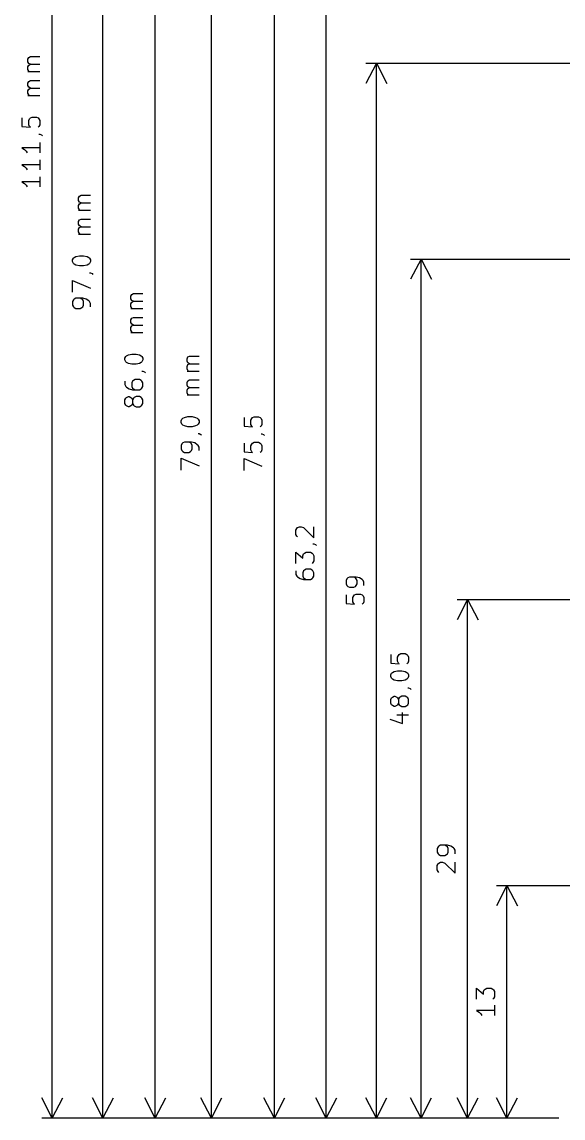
# Model space of a CAD drawing. Extents: x 110 to 186, y -155 to -38.
# Drawn here: x 110 to 140.2, y -150 to -88.7 of the extents above; entities that cross this region are included whole.
import ezdxf

# ---------------------------------------------------------------- set-up
doc = ezdxf.new("R2010")
doc.units = 0
doc.layers.add('BLACK', color=7, linetype='CONTINUOUS')

msp = doc.modelspace()

# ---------------------------------------------------------------- linework, layer by layer
at = {"layer": 'BLACK', "linetype": 'CONTINUOUS'}
for p, q in [((111.68, -150), (111.68, -38.5)), ((114.51, -150), (114.51, -53.05)), ((117.44, -150), (117.44, -64.05)), ((120.58, -150), (120.58, -71.05)), ((124.1, -150), (124.1, -74.5)), ((127, -150), (127, -86.8)), ((110.318152, -90.773809), (110.365771, -90.67857)), ((110.365771, -90.67857), (110.461009, -90.630951)), ((110.461009, -90.630951), (110.984819, -90.630951)), ((110.318152, -90.916666), (110.318152, -90.773809)), ((110.365771, -91.011904), (110.318152, -90.916666)), ((110.318152, -91.20238), (110.365771, -91.107142)), ((110.318152, -91.345237), (110.318152, -91.20238)), ((110.365771, -91.440475), (110.318152, -91.345237)), ((110.461009, -91.059523), (110.365771, -91.011904)), ((110.365771, -91.107142), (110.461009, -91.059523)), ((110.461009, -91.059523), (110.984819, -91.059523)), ((129.8, -91), (129.213579, -92.126504)), ((129.21358, -91), (148.8, -91)), ((129.8, -150), (129.8, -91)), ((129.8, -91), (130.386421, -92.126504)), ((110.984819, -91.488094), (110.318152, -91.488094)), ((110.41339, -91.488094), (110.365771, -91.440475)), ((110.365771, -92.011903), (110.461009, -91.964284)), ((110.461009, -91.964284), (110.984819, -91.964284)), ((110.318152, -92.107142), (110.365771, -92.011903)), ((110.318152, -92.249999), (110.318152, -92.107142)), ((110.365771, -92.345237), (110.318152, -92.249999)), ((110.318152, -92.535713), (110.365771, -92.440475)), ((110.318152, -92.67857), (110.318152, -92.535713)), ((110.461009, -92.392856), (110.365771, -92.345237)), ((110.365771, -92.440475), (110.461009, -92.392856)), ((110.461009, -92.392856), (110.984819, -92.392856)), ((110.365771, -92.773808), (110.318152, -92.67857)), ((110.984819, -92.821427), (110.318152, -92.821427)), ((110.41339, -92.821427), (110.365771, -92.773808)), ((109.984819, -94.059523), (109.984819, -94.535713)), ((110.365771, -94.20238), (110.41339, -94.107142)), ((110.365771, -94.440475), (110.365771, -94.20238)), ((110.41339, -94.107142), (110.461009, -94.059523)), ((110.461009, -94.059523), (110.556247, -94.011904)), ((110.556247, -94.011904), (110.794342, -94.011904)), ((110.794342, -94.011904), (110.88958, -94.059523)), ((110.88958, -94.059523), (110.9372, -94.107142)), ((110.9372, -94.107142), (110.984819, -94.20238)), ((110.984819, -94.20238), (110.984819, -94.440475)), ((109.984819, -94.535713), (110.461009, -94.583332)), ((110.41339, -94.535713), (110.365771, -94.440475)), ((110.461009, -94.583332), (110.41339, -94.535713)), ((110.9372, -94.535713), (110.88958, -94.583332)), ((110.984819, -94.440475), (110.9372, -94.535713)), ((110.9372, -94.964284), (110.984819, -94.964284)), ((110.984819, -94.964284), (111.080057, -95.011903)), ((111.080057, -95.011903), (111.127676, -95.059522)), ((110.984819, -95.440475), (110.984819, -96.011903)), ((110.984819, -95.726189), (109.984819, -95.726189)), ((109.984819, -95.726189), (110.127676, -95.821427)), ((110.127676, -95.821427), (110.222914, -95.916665)), ((110.222914, -95.916665), (110.270533, -96.011903)), ((110.984819, -96.67857), (109.984819, -96.67857)), ((109.984819, -96.67857), (110.127676, -96.773808)), ((110.127676, -96.773808), (110.222914, -96.869046)), ((110.222914, -96.869046), (110.270533, -96.964284)), ((110.984819, -96.392856), (110.984819, -96.964284)), ((110.984819, -97.345237), (110.984819, -97.916665)), ((110.984819, -97.630951), (109.984819, -97.630951)), ((109.984819, -97.630951), (110.127676, -97.726189)), ((110.127676, -97.726189), (110.222914, -97.821427)), ((110.222914, -97.821427), (110.270533, -97.916665)), ((113.148152, -98.525), (113.195771, -98.429761)), ((113.148152, -98.667857), (113.148152, -98.525)), ((113.195771, -98.763095), (113.148152, -98.667857)), ((113.195771, -98.429761), (113.291009, -98.382142)), ((113.291009, -98.382142), (113.814819, -98.382142)), ((113.148152, -98.953571), (113.195771, -98.858333)), ((113.148152, -99.096428), (113.148152, -98.953571)), ((113.195771, -99.191666), (113.148152, -99.096428)), ((113.814819, -99.239285), (113.148152, -99.239285)), ((113.291009, -98.810714), (113.195771, -98.763095)), ((113.195771, -98.858333), (113.291009, -98.810714)), ((113.24339, -99.239285), (113.195771, -99.191666)), ((113.291009, -98.810714), (113.814819, -98.810714)), ((113.148152, -99.858333), (113.195771, -99.763094)), ((113.148152, -100.00119), (113.148152, -99.858333)), ((113.195771, -99.763094), (113.291009, -99.715475)), ((113.291009, -99.715475), (113.814819, -99.715475)), ((113.195771, -100.096428), (113.148152, -100.00119)), ((113.148152, -100.286904), (113.195771, -100.191666)), ((113.148152, -100.429761), (113.148152, -100.286904)), ((113.195771, -100.524999), (113.148152, -100.429761)), ((113.291009, -100.144047), (113.195771, -100.096428)), ((113.195771, -100.191666), (113.291009, -100.144047)), ((113.24339, -100.572618), (113.195771, -100.524999)), ((113.291009, -100.144047), (113.814819, -100.144047)), ((113.814819, -100.572618), (113.148152, -100.572618)), ((113.005295, -101.810714), (113.195771, -101.763095)), ((113.195771, -101.763095), (113.433866, -101.763095)), ((113.433866, -101.763095), (113.624342, -101.810714)), ((112.814819, -102.00119), (112.862438, -101.905952)), ((112.814819, -102.096428), (112.814819, -102.00119)), ((112.862438, -102.191666), (112.814819, -102.096428)), ((112.862438, -101.905952), (112.910057, -101.858333)), ((112.910057, -102.239285), (112.862438, -102.191666)), ((112.910057, -101.858333), (113.005295, -101.810714)), ((113.005295, -102.286904), (112.910057, -102.239285)), ((113.195771, -102.334523), (113.005295, -102.286904)), ((113.433866, -102.334523), (113.195771, -102.334523)), ((113.624342, -102.286904), (113.433866, -102.334523)), ((113.624342, -101.810714), (113.71958, -101.858333)), ((113.71958, -102.239285), (113.624342, -102.286904)), ((113.71958, -101.858333), (113.7672, -101.905952)), ((113.7672, -102.191666), (113.71958, -102.239285)), ((113.7672, -101.905952), (113.814819, -102.00119)), ((113.814819, -102.096428), (113.7672, -102.191666)), ((113.814819, -102.00119), (113.814819, -102.096428)), ((132.3, -101.95), (131.713579, -103.076504)), ((131.71358, -101.95), (152.6, -101.95)), ((132.3, -150), (132.3, -101.95)), ((132.3, -101.95), (132.886421, -103.076504)), ((113.7672, -102.715475), (113.814819, -102.715475)), ((113.814819, -102.715475), (113.910057, -102.763094)), ((113.910057, -102.763094), (113.957676, -102.810713)), ((112.814819, -103.810713), (112.814819, -103.144047)), ((112.814819, -103.144047), (113.814819, -103.572618)), ((112.910057, -104.191666), (112.862438, -104.239285)), ((113.005295, -104.144047), (112.910057, -104.191666)), ((113.386247, -104.144047), (113.005295, -104.144047)), ((113.338628, -104.191666), (113.24339, -104.144047)), ((113.386247, -104.239285), (113.338628, -104.191666)), ((113.576723, -104.191666), (113.386247, -104.144047)), ((113.71958, -104.286904), (113.576723, -104.191666)), ((116.078152, -104.025), (116.125771, -103.929761)), ((116.078152, -104.167857), (116.078152, -104.025)), ((116.125771, -104.263095), (116.078152, -104.167857)), ((116.125771, -103.929761), (116.221009, -103.882142)), ((116.221009, -103.882142), (116.744819, -103.882142)), ((112.862438, -104.239285), (112.814819, -104.334523)), ((112.814819, -104.334523), (112.814819, -104.524999)), ((112.814819, -104.524999), (112.862438, -104.620237)), ((112.862438, -104.620237), (112.910057, -104.667856)), ((112.910057, -104.667856), (113.005295, -104.715475)), ((113.005295, -104.715475), (113.24339, -104.715475)), ((113.24339, -104.715475), (113.338628, -104.667856)), ((113.338628, -104.667856), (113.386247, -104.620237)), ((113.433866, -104.334523), (113.386247, -104.239285)), ((113.386247, -104.620237), (113.433866, -104.524999)), ((113.433866, -104.524999), (113.433866, -104.334523)), ((113.7672, -104.334523), (113.71958, -104.286904)), ((113.814819, -104.429761), (113.7672, -104.334523)), ((113.814819, -104.620237), (113.814819, -104.429761)), ((116.078152, -104.453571), (116.125771, -104.358333)), ((116.078152, -104.596428), (116.078152, -104.453571)), ((116.125771, -104.691666), (116.078152, -104.596428)), ((116.744819, -104.739285), (116.078152, -104.739285)), ((116.221009, -104.310714), (116.125771, -104.263095)), ((116.125771, -104.358333), (116.221009, -104.310714)), ((116.17339, -104.739285), (116.125771, -104.691666)), ((116.221009, -104.310714), (116.744819, -104.310714)), ((116.078152, -105.358333), (116.125771, -105.263094)), ((116.078152, -105.50119), (116.078152, -105.358333)), ((116.125771, -105.263094), (116.221009, -105.215475)), ((116.221009, -105.215475), (116.744819, -105.215475)), ((116.125771, -105.596428), (116.078152, -105.50119)), ((116.078152, -105.786904), (116.125771, -105.691666)), ((116.078152, -105.929761), (116.078152, -105.786904)), ((116.125771, -106.024999), (116.078152, -105.929761)), ((116.221009, -105.644047), (116.125771, -105.596428)), ((116.125771, -105.691666), (116.221009, -105.644047)), ((116.17339, -106.072618), (116.125771, -106.024999)), ((116.221009, -105.644047), (116.744819, -105.644047)), ((116.744819, -106.072618), (116.078152, -106.072618)), ((115.935295, -107.310714), (116.125771, -107.263095)), ((116.125771, -107.263095), (116.363866, -107.263095)), ((116.363866, -107.263095), (116.554342, -107.310714)), ((115.744819, -107.50119), (115.792438, -107.405952)), ((115.744819, -107.596428), (115.744819, -107.50119)), ((115.792438, -107.691666), (115.744819, -107.596428)), ((115.792438, -107.405952), (115.840057, -107.358333)), ((115.840057, -107.739285), (115.792438, -107.691666)), ((115.840057, -107.358333), (115.935295, -107.310714)), ((115.935295, -107.786904), (115.840057, -107.739285)), ((116.125771, -107.834523), (115.935295, -107.786904)), ((116.363866, -107.834523), (116.125771, -107.834523)), ((116.554342, -107.786904), (116.363866, -107.834523)), ((116.554342, -107.310714), (116.64958, -107.358333)), ((116.64958, -107.739285), (116.554342, -107.786904)), ((116.64958, -107.358333), (116.6972, -107.405952)), ((116.6972, -107.691666), (116.64958, -107.739285)), ((116.6972, -107.405952), (116.744819, -107.50119)), ((116.744819, -107.596428), (116.6972, -107.691666)), ((116.744819, -107.50119), (116.744819, -107.596428)), ((119.218152, -107.525), (119.265771, -107.429761)), ((119.218152, -107.667857), (119.218152, -107.525)), ((119.265771, -107.763095), (119.218152, -107.667857)), ((119.218152, -107.953571), (119.265771, -107.858333)), ((119.265771, -107.429761), (119.361009, -107.382142)), ((119.361009, -107.810714), (119.265771, -107.763095)), ((119.265771, -107.858333), (119.361009, -107.810714)), ((119.361009, -107.382142), (119.884819, -107.382142)), ((119.361009, -107.810714), (119.884819, -107.810714)), ((116.6972, -108.215475), (116.744819, -108.215475)), ((116.744819, -108.215475), (116.840057, -108.263094)), ((116.840057, -108.263094), (116.887676, -108.310713)), ((119.218152, -108.096428), (119.218152, -107.953571)), ((119.265771, -108.191666), (119.218152, -108.096428)), ((119.884819, -108.239285), (119.218152, -108.239285)), ((119.31339, -108.239285), (119.265771, -108.191666)), ((115.744819, -108.786904), (115.744819, -108.97738)), ((115.744819, -108.97738), (115.792438, -109.072618)), ((115.792438, -109.072618), (115.840057, -109.120237)), ((115.840057, -109.120237), (115.982914, -109.215475)), ((116.17339, -108.786904), (116.125771, -108.882142)), ((116.125771, -108.882142), (116.125771, -109.072618)), ((116.125771, -109.072618), (116.17339, -109.167856)), ((116.221009, -108.739285), (116.17339, -108.786904)), ((116.316247, -108.691666), (116.221009, -108.739285)), ((116.554342, -108.691666), (116.316247, -108.691666)), ((116.64958, -108.739285), (116.554342, -108.691666)), ((116.6972, -108.786904), (116.64958, -108.739285)), ((116.744819, -108.882142), (116.6972, -108.786904)), ((116.6972, -109.167856), (116.744819, -109.072618)), ((116.744819, -109.072618), (116.744819, -108.882142)), ((119.218152, -108.858333), (119.265771, -108.763094)), ((119.218152, -109.00119), (119.218152, -108.858333)), ((119.265771, -109.096428), (119.218152, -109.00119)), ((119.265771, -108.763094), (119.361009, -108.715475)), ((119.361009, -109.144047), (119.265771, -109.096428)), ((119.361009, -108.715475), (119.884819, -108.715475)), ((115.744819, -109.834523), (115.792438, -109.739285)), ((115.792438, -109.739285), (115.840057, -109.691666)), ((115.840057, -109.691666), (115.935295, -109.644047)), ((115.935295, -109.644047), (115.982914, -109.644047)), ((115.982914, -109.215475), (116.17339, -109.263094)), ((115.982914, -109.644047), (116.078152, -109.691666)), ((116.078152, -109.691666), (116.125771, -109.739285)), ((116.125771, -109.739285), (116.17339, -109.834523)), ((116.17339, -109.167856), (116.221009, -109.215475)), ((116.17339, -109.263094), (116.554342, -109.263094)), ((116.221009, -109.739285), (116.17339, -109.834523)), ((116.221009, -109.215475), (116.316247, -109.263094)), ((116.268628, -109.691666), (116.221009, -109.739285)), ((116.363866, -109.644047), (116.268628, -109.691666)), ((116.554342, -109.644047), (116.363866, -109.644047)), ((116.554342, -109.263094), (116.64958, -109.215475)), ((116.64958, -109.691666), (116.554342, -109.644047)), ((116.64958, -109.215475), (116.6972, -109.167856)), ((116.6972, -109.739285), (116.64958, -109.691666)), ((116.744819, -109.834523), (116.6972, -109.739285)), ((119.218152, -109.286904), (119.265771, -109.191666)), ((119.218152, -109.429761), (119.218152, -109.286904)), ((119.265771, -109.524999), (119.218152, -109.429761)), ((119.884819, -109.572618), (119.218152, -109.572618)), ((119.265771, -109.191666), (119.361009, -109.144047)), ((119.31339, -109.572618), (119.265771, -109.524999)), ((119.361009, -109.144047), (119.884819, -109.144047)), ((115.744819, -110.024999), (115.744819, -109.834523)), ((115.792438, -110.120237), (115.744819, -110.024999)), ((115.840057, -110.167856), (115.792438, -110.120237)), ((115.935295, -110.215475), (115.840057, -110.167856)), ((115.982914, -110.215475), (115.935295, -110.215475)), ((116.078152, -110.167856), (115.982914, -110.215475)), ((116.125771, -110.120237), (116.078152, -110.167856)), ((116.17339, -110.024999), (116.125771, -110.120237)), ((116.17339, -109.834523), (116.17339, -110.024999)), ((116.17339, -110.024999), (116.221009, -110.120237)), ((116.221009, -110.120237), (116.268628, -110.167856)), ((116.268628, -110.167856), (116.363866, -110.215475)), ((116.363866, -110.215475), (116.554342, -110.215475)), ((116.554342, -110.215475), (116.64958, -110.167856)), ((116.64958, -110.167856), (116.6972, -110.120237)), ((116.6972, -110.120237), (116.744819, -110.024999)), ((116.744819, -110.024999), (116.744819, -109.834523)), ((118.884819, -111.00119), (118.932438, -110.905952)), ((118.932438, -110.905952), (118.980057, -110.858333)), ((118.980057, -110.858333), (119.075295, -110.810714)), ((119.075295, -110.810714), (119.265771, -110.763095)), ((119.265771, -110.763095), (119.503866, -110.763095)), ((119.503866, -110.763095), (119.694342, -110.810714)), ((119.694342, -110.810714), (119.78958, -110.858333)), ((119.78958, -110.858333), (119.8372, -110.905952)), ((119.8372, -110.905952), (119.884819, -111.00119)), ((122.404819, -110.821428), (122.404819, -111.297618)), ((122.785771, -110.964285), (122.83339, -110.869047)), ((122.785771, -111.20238), (122.785771, -110.964285)), ((122.83339, -110.869047), (122.881009, -110.821428)), ((122.881009, -110.821428), (122.976247, -110.773809)), ((122.976247, -110.773809), (123.214342, -110.773809)), ((123.214342, -110.773809), (123.30958, -110.821428)), ((123.30958, -110.821428), (123.3572, -110.869047)), ((123.3572, -110.869047), (123.404819, -110.964285)), ((123.404819, -110.964285), (123.404819, -111.20238)), ((118.884819, -111.096428), (118.884819, -111.00119)), ((118.932438, -111.191666), (118.884819, -111.096428)), ((118.980057, -111.239285), (118.932438, -111.191666)), ((119.075295, -111.286904), (118.980057, -111.239285)), ((119.265771, -111.334523), (119.075295, -111.286904)), ((119.503866, -111.334523), (119.265771, -111.334523)), ((119.694342, -111.286904), (119.503866, -111.334523)), ((119.78958, -111.239285), (119.694342, -111.286904)), ((119.8372, -111.191666), (119.78958, -111.239285)), ((119.884819, -111.096428), (119.8372, -111.191666)), ((119.884819, -111.00119), (119.884819, -111.096428)), ((122.404819, -111.297618), (122.881009, -111.345237)), ((122.83339, -111.297618), (122.785771, -111.20238)), ((122.881009, -111.345237), (122.83339, -111.297618)), ((123.3572, -111.297618), (123.30958, -111.345237)), ((123.404819, -111.20238), (123.3572, -111.297618)), ((119.075295, -112.191666), (118.980057, -112.239285)), ((119.456247, -112.191666), (119.075295, -112.191666)), ((119.408628, -112.239285), (119.31339, -112.191666)), ((119.646723, -112.239285), (119.456247, -112.191666)), ((119.8372, -111.715475), (119.884819, -111.715475)), ((119.884819, -111.715475), (119.980057, -111.763094)), ((119.980057, -111.763094), (120.027676, -111.810713)), ((123.3572, -111.726189), (123.404819, -111.726189)), ((123.404819, -111.726189), (123.500057, -111.773808)), ((123.500057, -111.773808), (123.547676, -111.821427)), ((118.932438, -112.286904), (118.884819, -112.382142)), ((118.884819, -112.382142), (118.884819, -112.572618)), ((118.884819, -112.572618), (118.932438, -112.667856)), ((118.980057, -112.239285), (118.932438, -112.286904)), ((118.932438, -112.667856), (118.980057, -112.715475)), ((118.980057, -112.715475), (119.075295, -112.763094)), ((119.075295, -112.763094), (119.31339, -112.763094)), ((119.31339, -112.763094), (119.408628, -112.715475)), ((119.456247, -112.286904), (119.408628, -112.239285)), ((119.408628, -112.715475), (119.456247, -112.667856)), ((119.503866, -112.382142), (119.456247, -112.286904)), ((119.456247, -112.667856), (119.503866, -112.572618)), ((119.503866, -112.572618), (119.503866, -112.382142)), ((119.78958, -112.334523), (119.646723, -112.239285)), ((119.8372, -112.382142), (119.78958, -112.334523)), ((119.884819, -112.47738), (119.8372, -112.382142)), ((119.884819, -112.667856), (119.884819, -112.47738)), ((122.404819, -112.249999), (122.404819, -112.726189)), ((122.404819, -112.726189), (122.881009, -112.773808)), ((122.785771, -112.392856), (122.83339, -112.297618)), ((122.785771, -112.630951), (122.785771, -112.392856)), ((122.83339, -112.726189), (122.785771, -112.630951)), ((122.83339, -112.297618), (122.881009, -112.249999)), ((122.881009, -112.773808), (122.83339, -112.726189)), ((122.881009, -112.249999), (122.976247, -112.20238)), ((122.976247, -112.20238), (123.214342, -112.20238)), ((123.214342, -112.20238), (123.30958, -112.249999)), ((123.30958, -112.249999), (123.3572, -112.297618)), ((123.3572, -112.726189), (123.30958, -112.773808)), ((123.3572, -112.297618), (123.404819, -112.392856)), ((123.404819, -112.630951), (123.3572, -112.726189)), ((123.404819, -112.392856), (123.404819, -112.630951)), ((118.884819, -113.763094), (118.884819, -113.096428)), ((118.884819, -113.096428), (119.884819, -113.524999)), ((122.404819, -113.773808), (122.404819, -113.107142)), ((122.404819, -113.107142), (123.404819, -113.535713)), ((125.304819, -117.114285), (125.352438, -117.019047)), ((125.352438, -117.019047), (125.400057, -116.971428)), ((125.400057, -116.971428), (125.495295, -116.923809)), ((125.495295, -116.923809), (125.590533, -116.923809)), ((125.590533, -116.923809), (125.73339, -116.971428)), ((125.73339, -116.971428), (126.304819, -117.542856)), ((126.304819, -117.542856), (126.304819, -116.923809)), ((125.304819, -117.35238), (125.304819, -117.114285)), ((125.352438, -117.447618), (125.304819, -117.35238)), ((125.400057, -117.495237), (125.352438, -117.447618)), ((126.2572, -117.876189), (126.304819, -117.876189)), ((126.304819, -117.876189), (126.400057, -117.923808)), ((126.400057, -117.923808), (126.447676, -117.971427)), ((125.304819, -118.971427), (125.304819, -118.35238)), ((125.304819, -118.35238), (125.685771, -118.685713)), ((125.685771, -118.542856), (125.73339, -118.447618)), ((125.685771, -118.685713), (125.685771, -118.542856)), ((125.73339, -118.447618), (125.781009, -118.399999)), ((125.781009, -118.399999), (125.876247, -118.35238)), ((125.876247, -118.35238), (126.114342, -118.35238)), ((126.114342, -118.35238), (126.20958, -118.399999)), ((126.20958, -118.399999), (126.2572, -118.447618)), ((126.2572, -118.923808), (126.20958, -118.971427)), ((126.2572, -118.447618), (126.304819, -118.542856)), ((126.304819, -118.82857), (126.2572, -118.923808)), ((126.304819, -118.542856), (126.304819, -118.82857)), ((125.304819, -119.399999), (125.304819, -119.590475)), ((125.73339, -119.399999), (125.685771, -119.495237)), ((125.685771, -119.495237), (125.685771, -119.685713)), ((125.781009, -119.35238), (125.73339, -119.399999)), ((125.876247, -119.304761), (125.781009, -119.35238)), ((126.114342, -119.304761), (125.876247, -119.304761)), ((126.20958, -119.35238), (126.114342, -119.304761)), ((126.2572, -119.399999), (126.20958, -119.35238)), ((126.304819, -119.495237), (126.2572, -119.399999)), ((126.304819, -119.685713), (126.304819, -119.495237)), ((125.304819, -119.590475), (125.352438, -119.685713)), ((125.352438, -119.685713), (125.400057, -119.733332)), ((125.400057, -119.733332), (125.542914, -119.82857)), ((125.542914, -119.82857), (125.73339, -119.876189)), ((125.685771, -119.685713), (125.73339, -119.780951)), ((125.73339, -119.780951), (125.781009, -119.82857)), ((125.73339, -119.876189), (126.114342, -119.876189)), ((125.781009, -119.82857), (125.876247, -119.876189)), ((126.114342, -119.876189), (126.20958, -119.82857)), ((126.20958, -119.82857), (126.2572, -119.780951)), ((126.2572, -119.780951), (126.304819, -119.685713)), ((128.152438, -119.833333), (128.104819, -119.928571)), ((128.104819, -119.928571), (128.104819, -120.119047)), ((128.104819, -120.119047), (128.152438, -120.214285)), ((128.200057, -119.785714), (128.152438, -119.833333)), ((128.295295, -119.738095), (128.200057, -119.785714)), ((128.676247, -119.738095), (128.295295, -119.738095)), ((128.628628, -119.785714), (128.53339, -119.738095)), ((128.676247, -119.833333), (128.628628, -119.785714)), ((128.866723, -119.785714), (128.676247, -119.738095)), ((128.723866, -119.928571), (128.676247, -119.833333)), ((128.676247, -120.214285), (128.723866, -120.119047)), ((128.723866, -120.119047), (128.723866, -119.928571)), ((129.00958, -119.880952), (128.866723, -119.785714)), ((129.0572, -119.928571), (129.00958, -119.880952)), ((129.104819, -120.023809), (129.0572, -119.928571)), ((129.104819, -120.214285), (129.104819, -120.023809)), ((128.104819, -120.738095), (128.104819, -121.214285)), ((128.152438, -120.214285), (128.200057, -120.261904)), ((128.200057, -120.261904), (128.295295, -120.309523)), ((128.295295, -120.309523), (128.53339, -120.309523)), ((128.53339, -120.309523), (128.628628, -120.261904)), ((128.53339, -120.785714), (128.581009, -120.738095)), ((128.581009, -120.738095), (128.676247, -120.690476)), ((128.628628, -120.261904), (128.676247, -120.214285)), ((128.676247, -120.690476), (128.914342, -120.690476)), ((128.914342, -120.690476), (129.00958, -120.738095)), ((129.00958, -120.738095), (129.0572, -120.785714)), ((128.104819, -121.214285), (128.581009, -121.261904)), ((128.485771, -120.880952), (128.53339, -120.785714)), ((128.485771, -121.119047), (128.485771, -120.880952)), ((128.53339, -121.214285), (128.485771, -121.119047)), ((128.581009, -121.261904), (128.53339, -121.214285)), ((129.0572, -121.214285), (129.00958, -121.261904)), ((129.0572, -120.785714), (129.104819, -120.880952)), ((129.104819, -121.119047), (129.0572, -121.214285)), ((129.104819, -120.880952), (129.104819, -121.119047)), ((134.9, -121), (134.313579, -122.126504)), ((134.31358, -121), (152.6, -121)), ((134.9, -150), (134.9, -121)), ((134.9, -121), (135.486421, -122.126504)), ((130.604819, -124.070238), (130.604819, -124.546428)), ((130.985771, -124.213095), (131.03339, -124.117857)), ((130.985771, -124.45119), (130.985771, -124.213095)), ((131.03339, -124.546428), (130.985771, -124.45119)), ((131.03339, -124.117857), (131.081009, -124.070238)), ((131.081009, -124.070238), (131.176247, -124.022619)), ((131.176247, -124.022619), (131.414342, -124.022619)), ((131.414342, -124.022619), (131.50958, -124.070238)), ((131.50958, -124.070238), (131.5572, -124.117857)), ((131.5572, -124.117857), (131.604819, -124.213095)), ((131.604819, -124.45119), (131.5572, -124.546428)), ((131.604819, -124.213095), (131.604819, -124.45119)), ((130.604819, -124.546428), (131.081009, -124.594047)), ((130.652438, -125.117857), (130.700057, -125.070238)), ((130.700057, -125.070238), (130.795295, -125.022619)), ((130.795295, -125.022619), (130.985771, -124.975)), ((130.985771, -124.975), (131.223866, -124.975)), ((131.081009, -124.594047), (131.03339, -124.546428)), ((131.223866, -124.975), (131.414342, -125.022619)), ((131.414342, -125.022619), (131.50958, -125.070238)), ((131.5572, -124.546428), (131.50958, -124.594047)), ((131.50958, -125.070238), (131.5572, -125.117857)), ((130.604819, -125.213095), (130.652438, -125.117857)), ((130.604819, -125.308333), (130.604819, -125.213095)), ((130.652438, -125.403571), (130.604819, -125.308333)), ((130.700057, -125.45119), (130.652438, -125.403571)), ((130.795295, -125.498809), (130.700057, -125.45119)), ((130.985771, -125.546428), (130.795295, -125.498809)), ((131.223866, -125.546428), (130.985771, -125.546428)), ((131.414342, -125.498809), (131.223866, -125.546428)), ((131.50958, -125.45119), (131.414342, -125.498809)), ((131.5572, -125.403571), (131.50958, -125.45119)), ((131.5572, -125.117857), (131.604819, -125.213095)), ((131.604819, -125.308333), (131.5572, -125.403571)), ((131.604819, -125.213095), (131.604819, -125.308333)), ((131.5572, -125.92738), (131.604819, -125.92738)), ((131.604819, -125.92738), (131.700057, -125.974999)), ((131.700057, -125.974999), (131.747676, -126.022618)), ((130.604819, -126.594047), (130.652438, -126.498809)), ((130.604819, -126.784523), (130.604819, -126.594047)), ((130.652438, -126.879761), (130.604819, -126.784523)), ((130.652438, -126.498809), (130.700057, -126.45119)), ((130.700057, -126.92738), (130.652438, -126.879761)), ((130.700057, -126.45119), (130.795295, -126.403571)), ((130.795295, -126.403571), (130.842914, -126.403571)), ((130.842914, -126.403571), (130.938152, -126.45119)), ((130.938152, -126.45119), (130.985771, -126.498809)), ((130.985771, -126.879761), (130.938152, -126.92738)), ((130.985771, -126.498809), (131.03339, -126.594047)), ((131.03339, -126.784523), (130.985771, -126.879761)), ((131.081009, -126.498809), (131.03339, -126.594047)), ((131.03339, -126.594047), (131.03339, -126.784523)), ((131.03339, -126.784523), (131.081009, -126.879761)), ((131.128628, -126.45119), (131.081009, -126.498809)), ((131.081009, -126.879761), (131.128628, -126.92738)), ((131.223866, -126.403571), (131.128628, -126.45119)), ((131.414342, -126.403571), (131.223866, -126.403571)), ((131.50958, -126.45119), (131.414342, -126.403571)), ((131.5572, -126.498809), (131.50958, -126.45119)), ((131.50958, -126.92738), (131.5572, -126.879761)), ((131.604819, -126.594047), (131.5572, -126.498809)), ((131.5572, -126.879761), (131.604819, -126.784523)), ((131.604819, -126.784523), (131.604819, -126.594047)), ((130.795295, -126.974999), (130.700057, -126.92738)), ((130.842914, -126.974999), (130.795295, -126.974999)), ((130.938152, -126.92738), (130.842914, -126.974999)), ((130.938152, -127.45119), (131.604819, -127.45119)), ((131.128628, -126.92738), (131.223866, -126.974999)), ((131.223866, -126.974999), (131.414342, -126.974999)), ((131.271485, -127.92738), (131.271485, -127.308333)), ((131.414342, -126.974999), (131.50958, -126.92738)), ((130.5572, -127.689285), (131.271485, -127.92738)), ((133.252438, -134.833333), (133.204819, -134.928571)), ((133.300057, -134.785714), (133.252438, -134.833333)), ((133.395295, -134.738095), (133.300057, -134.785714)), ((133.776247, -134.738095), (133.395295, -134.738095)), ((133.728628, -134.785714), (133.63339, -134.738095)), ((133.776247, -134.833333), (133.728628, -134.785714)), ((133.966723, -134.785714), (133.776247, -134.738095)), ((133.823866, -134.928571), (133.776247, -134.833333)), ((134.10958, -134.880952), (133.966723, -134.785714)), ((134.1572, -134.928571), (134.10958, -134.880952)), ((133.204819, -134.928571), (133.204819, -135.119047)), ((133.204819, -135.119047), (133.252438, -135.214285)), ((133.252438, -135.214285), (133.300057, -135.261904)), ((133.300057, -135.261904), (133.395295, -135.309523)), ((133.395295, -135.309523), (133.63339, -135.309523)), ((133.63339, -135.309523), (133.728628, -135.261904)), ((133.728628, -135.261904), (133.776247, -135.214285)), ((133.776247, -135.214285), (133.823866, -135.119047)), ((133.823866, -135.119047), (133.823866, -134.928571)), ((134.204819, -135.023809), (134.1572, -134.928571)), ((134.204819, -135.214285), (134.204819, -135.023809)), ((133.204819, -135.880952), (133.252438, -135.785714)), ((133.204819, -136.119047), (133.204819, -135.880952)), ((133.252438, -135.785714), (133.300057, -135.738095)), ((133.300057, -135.738095), (133.395295, -135.690476)), ((133.395295, -135.690476), (133.490533, -135.690476)), ((133.490533, -135.690476), (133.63339, -135.738095)), ((133.63339, -135.738095), (134.204819, -136.309523)), ((134.204819, -136.309523), (134.204819, -135.690476)), ((133.252438, -136.214285), (133.204819, -136.119047)), ((133.300057, -136.261904), (133.252438, -136.214285)), ((137.1, -137), (136.513579, -138.126504)), ((136.51358, -137), (147.5, -137)), ((137.1, -150), (137.1, -137)), ((137.1, -137), (137.686421, -138.126504)), ((135.404819, -143.357142), (135.404819, -142.738095)), ((135.404819, -142.738095), (135.785771, -143.071428)), ((135.785771, -142.928571), (135.83339, -142.833333)), ((135.83339, -142.833333), (135.881009, -142.785714)), ((135.881009, -142.785714), (135.976247, -142.738095)), ((135.976247, -142.738095), (136.214342, -142.738095)), ((136.214342, -142.738095), (136.30958, -142.785714)), ((136.30958, -142.785714), (136.3572, -142.833333)), ((136.3572, -142.833333), (136.404819, -142.928571)), ((135.785771, -143.071428), (135.785771, -142.928571)), ((136.3572, -143.309523), (136.30958, -143.357142)), ((136.404819, -143.214285), (136.3572, -143.309523)), ((136.404819, -142.928571), (136.404819, -143.214285)), ((136.404819, -143.97619), (135.404819, -143.97619)), ((135.404819, -143.97619), (135.547676, -144.071428)), ((135.547676, -144.071428), (135.642914, -144.166666)), ((136.404819, -143.690476), (136.404819, -144.261904)), ((135.642914, -144.166666), (135.690533, -144.261904)), ((111.68, -150), (111.093579, -148.873496)), ((111.68, -150), (112.266421, -148.873496)), ((114.51, -150), (113.923579, -148.873496)), ((114.51, -150), (115.096421, -148.873496)), ((117.44, -150), (116.853579, -148.873496)), ((117.44, -150), (118.026421, -148.873496)), ((120.58, -150), (119.993579, -148.873496)), ((120.58, -150), (121.166421, -148.873496)), ((124.1, -150), (123.513579, -148.873496)), ((124.1, -150), (124.686421, -148.873496)), ((127, -150), (126.413579, -148.873496)), ((127, -150), (127.586421, -148.873496)), ((129.8, -150), (129.213579, -148.873496)), ((129.8, -150), (130.386421, -148.873496)), ((132.3, -150), (131.713579, -148.873496)), ((132.3, -150), (132.886421, -148.873496)), ((134.9, -150), (134.313579, -148.873496)), ((134.9, -150), (135.486421, -148.873496)), ((137.1, -150), (136.513579, -148.873496)), ((137.1, -150), (137.686421, -148.873496)), ((140, -150), (111.09358, -150)), ((140, -150), (113.92358, -150)), ((140, -150), (116.85358, -150)), ((140, -150), (119.99358, -150)), ((140, -150), (123.51358, -150)), ((140, -150), (126.41358, -150)), ((140, -150), (129.21358, -150)), ((140, -150), (131.71358, -150)), ((140, -150), (134.31358, -150)), ((140, -150), (136.51358, -150))]:
    msp.add_line(p, q, dxfattribs=at)

doc.saveas('drawing.dxf')
